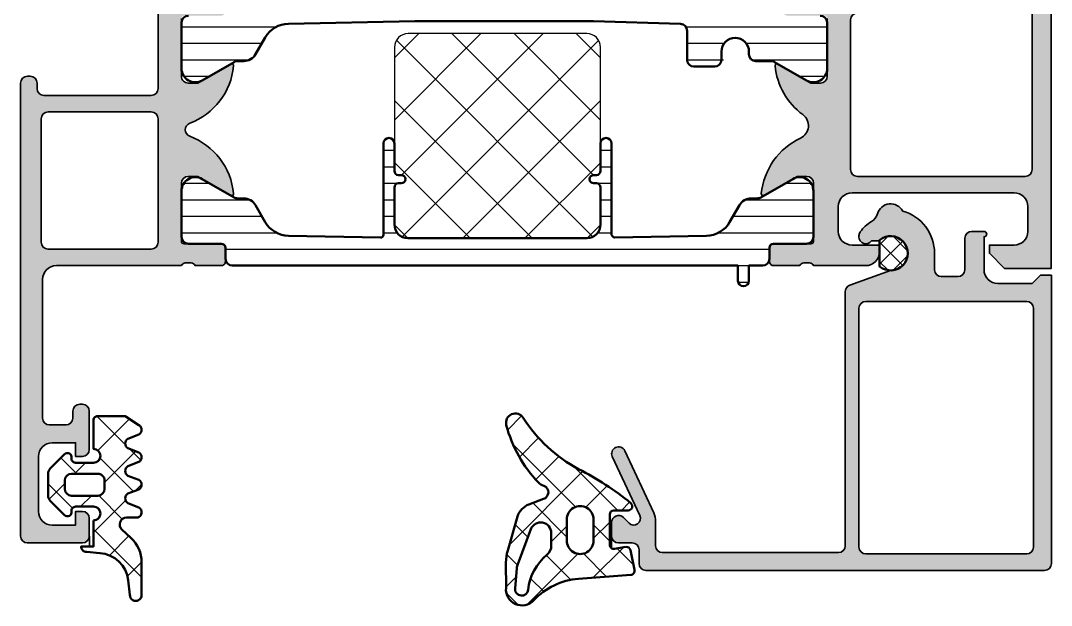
# Model space of a CAD drawing. Header units: millimetres. Extents: x 31 to 106, y 145 to 245.
# Drawn here: x 31.3 to 106.3, y 144.8 to 187.4 of the extents above; entities that cross this region are included whole.
import ezdxf

# ---------------------------------------------------------------- set-up
doc = ezdxf.new("R2010")
doc.units = ezdxf.units.MM
for name, color, linetype, lineweight in [('S03_AL_Kontur', 255, 'Continuous', 35), ('S04_AL_Schraffur', 253, 'Continuous', 25), ('S05_EPDM_Kontur', 31, 'Continuous', 50), ('S06_EPDM_Schraffur', 43, 'Continuous', 25), ('S07_Isolation_Kontur', 91, 'Continuous', 50), ('S08_Isolation_Schraffur', 103, 'Continuous', 25), ('S35_Dämmung_Kontur', 3, 'Continuous', 25), ('S36_Dämmung_Schraffur', 120, 'Continuous', 25)]:
    doc.layers.add(name, color=color, linetype=linetype, lineweight=lineweight)

msp = doc.modelspace()

# ---------------------------------------------------------------- hatches: boundary and pattern name
at = {"layer": 'S04_AL_Schraffur'}
h = msp.add_hatch(color=256, dxfattribs=at)
h.dxf.hatch_style = 1
edge = h.paths.add_edge_path()
edge.add_line((102.9101012291487, 169.3286561877107), (101.8101012291487, 170.4286561877107))
edge.add_line((101.8101012291487, 170.4286561877107), (101.8101012291487, 171.0286561877107))
edge.add_line((101.8101012291487, 171.0286561877107), (103.6101012291487, 171.0286561877107))
edge.add_arc((103.6101012291487, 172.0286561877107), 1, -90.00000000000001, -1.272221872585407e-14)
edge.add_line((104.6101012291487, 172.0286561877107), (104.6101012291487, 173.8286561877107))
edge.add_arc((103.6101012291487, 173.8286561877107), 0.9999999999999991, 5.088887490341627e-14, 90.00000000000001)
edge.add_line((103.6101012291487, 174.8286561877107), (91.8101012291487, 174.8286561877107))
edge.add_arc((91.8101012291487, 173.8286561877107), 1.000000000000001, 89.9999999999999, 179.9999999999999)
edge.add_line((90.8101012291487, 173.8286561877107), (90.8101012291487, 172.0286561877107))
edge.add_arc((91.8101012291487, 172.0286561877107), 1, 180, 270.0000000000001)
edge.add_line((91.8101012291487, 171.0286561877107), (93.8101012291487, 171.0286561877107))
edge.add_line((93.8101012291487, 171.0286561877107), (93.8101012291487, 170.5286561877107))
edge.add_arc((92.8101012291487, 170.5286561877107), 1, -90, 0, ccw=False)
edge.add_line((92.8101012291487, 169.5286561877107), (89.0101012291487, 169.5286561877107))
edge.add_arc((88.72725851667408, 169.4286561877107), 0.3000000000000038, 19.47122063449103, 89.99999999999999)
edge.add_line((88.72725851667408, 169.7286561877107), (88.29294394162332, 169.7286561877107))
edge.add_arc((88.29294394162332, 169.4286561877107), 0.2999999999999996, 89.99999999999999, 160.5287793655094)
edge.add_line((88.01010122914869, 169.5286561877107), (86.11010122914873, 169.5286561877107))
edge.add_arc((86.11010122914874, 169.8286561877107), 0.3000000000000397, -180, -90, ccw=False)
edge.add_line((85.8101012291487, 169.8286561877107), (85.8101012291487, 170.8186561877106))
edge.add_arc((86.11010122914874, 170.8186561877106), 0.3000000000000398, 90, 180.0000000000001, ccw=False)
edge.add_line((86.11010122914874, 171.1186561877107), (88.8101012291487, 171.1186561877107))
edge.add_arc((88.8101012291487, 171.3186561877107), 0.2, -89.99999999999899, 1.90833280887811e-13)
edge.add_line((89.01010122914869, 171.3186561877107), (89.01010122914869, 175.5286561877107))
edge.add_arc((88.51010122914869, 175.5286561877107), 0.5000000000000036, 1.90833280887811e-13, 89.99999999999999)
edge.add_line((88.51010122914869, 176.0286561877107), (87.8101012291487, 176.0286561877107))
edge.add_line((87.8101012291487, 176.0286561877107), (85.41728090612115, 174.6471607300883))
edge.add_arc((85.348221013797, 174.766775972359), 0.1381197846482999, -185.62257755079315, -59.99999999999909, ccw=False)
edge.add_arc((90.18671009099651, 174.2904329465369), 5.000000000000004, 115.07877766414319, 174.3774224492065, ccw=False)
edge.add_arc((87.64352626319273, 179.724788107731), 1.000000000000001, -64.92122233585671, 53.80532707261618)
edge.add_arc((91.18671009099651, 184.5668794288845), 5.000000000000002, 185.6225775507934, 233.8053270726163, ccw=False)
edge.add_arc((86.348221013797, 184.0905364030624), 0.1381197846482951, 60.000000000000284, 185.6225775507939, ccw=False)
edge.add_line((86.41728090612115, 184.2101516453331), (88.8101012291487, 182.8286561877107))
edge.add_line((88.8101012291487, 182.8286561877107), (89.5101012291487, 182.8286561877107))
edge.add_arc((89.5101012291487, 183.3286561877107), 0.5000000000000018, -89.9999999999996, -1.272221872585407e-14)
edge.add_line((90.0101012291487, 183.3286561877107), (90.0101012291487, 187.5386561877107))
edge.add_arc((89.8101012291487, 187.5386561877107), 0.1999999999999957, -1.272221872585407e-14, 90.000000000001)
edge.add_line((89.8101012291487, 187.7386561877107), (87.11010122914874, 187.7386561877107))
edge.add_arc((87.11010122914874, 188.0386561877107), 0.3000000000000398, -180, -90, ccw=False)
edge.add_line((86.8101012291487, 188.0386561877107), (86.8101012291487, 189.0286561877107))
edge.add_arc((87.11010122914874, 189.0286561877107), 0.3000000000000398, 90, 180, ccw=False)
edge.add_line((87.11010122914874, 189.3286561877107), (89.0101012291487, 189.3286561877107))
edge.add_arc((89.29294394162332, 189.4286561877107), 0.3000000000000021, 199.4712206344901, 270)
edge.add_line((89.29294394162332, 189.1286561877107), (89.72725851667408, 189.1286561877107))
edge.add_arc((89.72725851667408, 189.4286561877107), 0.2999999999999972, -90.00000000000001, -19.47122063449035)
edge.add_line((90.0101012291487, 189.3286561877107), (93.0101012291487, 189.3286561877107))
edge.add_arc((93.0101012291487, 189.6286561877107), 0.2999999999999972, -90.00000000000001, -1.272221872585407e-14)
edge.add_line((93.3101012291487, 189.6286561877107), (93.3101012291487, 197.1963471477214))
edge.add_arc((93.1101012291487, 197.1963471477214), 0.1999999999999993, -1.272221872585407e-14, 99.0000000000005)
edge.add_line((93.07881433614065, 197.3938848158405), (90.08831846166882, 196.9202368004694))
edge.add_arc((90.01010122914872, 197.414080970767), 0.5000000000000018, -180, -81.00000000000023, ccw=False)
edge.add_line((89.5101012291487, 197.414080970767), (89.5101012291487, 198.9286561877107))
edge.add_arc((89.7101012291487, 198.9286561877107), 0.1999999999999993, 90, 180, ccw=False)
edge.add_line((89.7101012291487, 199.1286561877107), (92.2601012291487, 199.1286561877107))
edge.add_arc((92.2601012291487, 199.3286561877107), 0.1999999999999993, -90.00000000000001, -1.272221872585407e-14)
edge.add_line((92.4601012291487, 199.3286561877107), (92.4601012291487, 201.1286561877107))
edge.add_arc((92.6601012291487, 201.1286561877107), 0.1999999999999957, 89.99999999999898, 180, ccw=False)
edge.add_line((92.66010122914871, 201.3286561877107), (97.61010122914871, 201.3286561877107))
edge.add_arc((98.11010122914871, 201.8536561877107), 0.724999999999999, 226.3971810272963, 313.6028189727036)
edge.add_line((98.6101012291487, 201.3286561877107), (104.4101012291487, 201.3286561877107))
edge.add_arc((104.4101012291487, 201.8286561877107), 0.5, -89.99999999999991, -1.272221872585407e-14)
edge.add_line((104.9101012291487, 201.8286561877107), (104.9101012291487, 208.8286561877107))
edge.add_arc((104.4101012291487, 208.8286561877107), 0.5, -1.272221872585407e-14, 89.99999999999999)
edge.add_line((104.4101012291487, 209.3286561877107), (102.3101012291487, 209.3286561877107))
edge.add_arc((102.3101012291487, 209.8286561877107), 0.5, -180, -90, ccw=False)
edge.add_line((101.8101012291487, 209.8286561877107), (101.8101012291487, 211.3286561877107))
edge.add_arc((102.3101012291487, 211.3286561877107), 0.5000000000000036, 90.0000000000004, 180.0000000000008, ccw=False)
edge.add_line((102.3101012291487, 211.8286561877107), (102.8101012291487, 211.8286561877107))
edge.add_line((102.8101012291487, 211.8286561877107), (102.8101012291487, 210.5286561877107))
edge.add_line((102.8101012291487, 210.5286561877107), (105.0101012291487, 210.5286561877107))
edge.add_line((105.0101012291487, 210.5286561877107), (105.0101012291487, 217.1286561877107))
edge.add_line((105.0101012291487, 217.1286561877107), (102.8101012291487, 217.1286561877107))
edge.add_line((102.8101012291487, 217.1286561877107), (102.8101012291487, 215.8286561877107))
edge.add_line((102.8101012291487, 215.8286561877107), (102.3101012291487, 215.8286561877107))
edge.add_arc((102.3101012291487, 216.3286561877107), 0.5, -180, -90, ccw=False)
edge.add_line((101.8101012291487, 216.3286561877107), (101.8101012291487, 217.8286561877107))
edge.add_arc((102.3101012291487, 217.8286561877107), 0.5, 90, 180, ccw=False)
edge.add_line((102.3101012291487, 218.3286561877107), (105.8101012291487, 218.3286561877107))
edge.add_arc((105.8101012291487, 217.8286561877107), 0.5, 7.958078640513122e-13, 90.0000000000004, ccw=False)
edge.add_line((106.3101012291487, 217.8286561877107), (106.3101012291487, 169.3286561877107))
edge.add_line((106.3101012291487, 169.3286561877107), (102.9101012291487, 169.3286561877107))
edge = h.paths.add_edge_path(flags=16)
edge.add_arc((104.4101012291487, 199.0286561877107), 0.4999999999999982, -1.272221872585407e-14, 90.00000000000018)
edge.add_line((104.4101012291487, 199.5286561877107), (94.4601012291487, 199.5286561877107))
edge.add_arc((94.4601012291487, 199.2286561877107), 0.2999999999999972, 89.99999999999999, 180)
edge.add_line((94.16010122914871, 199.2286561877107), (94.16010122914871, 199.0378472579906))
edge.add_arc((94.46010122914869, 199.0378472579906), 0.2999999999999883, 180.0000000000007, 220.0000000000018)
edge.add_line((94.23028789621301, 198.8450109750846), (94.54219011538666, 198.4733003848463))
edge.add_arc((93.0101012291487, 197.1877251654732), 1.999999999999998, 1.1368683772161603e-13, 39.999999999999886, ccw=False)
edge.add_line((95.0101012291487, 197.1877251654732), (95.0101012291487, 188.9286561877107))
edge.add_arc((94.0101012291487, 188.9286561877107), 1, -90, 0, ccw=False)
edge.add_line((94.0101012291487, 187.9286561877107), (92.2101012291487, 187.9286561877107))
edge.add_arc((92.2101012291487, 187.4286561877107), 0.5, 89.99999999999999, 180)
edge.add_line((91.7101012291487, 187.4286561877107), (91.7101012291487, 176.5286561877107))
edge.add_arc((92.2101012291487, 176.5286561877107), 0.5, 179.9999999999999, 270)
edge.add_line((92.2101012291487, 176.0286561877107), (104.4101012291487, 176.0286561877107))
edge.add_arc((104.4101012291487, 176.5286561877107), 0.5, -90.00000000000001, -1.272221872585407e-14)
edge.add_line((104.9101012291487, 176.5286561877107), (104.9101012291487, 199.0286561877107))
h = msp.add_hatch(color=256, dxfattribs=at)
h.dxf.hatch_style = 1
h.paths.add_polyline_path([(43.0101012291484, 169.5286561877109, -0.3178372451957793), (43.29294394162302, 169.7286561877109), (43.72725851667378, 169.7286561877109, -0.3178372451957834), (44.0101012291484, 169.5286561877109), (45.91010122914836, 169.5286561877109, 0.4142135623730959), (46.2101012291484, 169.828656187711), (46.21010122914838, 170.8186561877109, 0.414213562373095), (45.91010122914833, 171.1186561877109), (43.21010122914838, 171.1186561877109, -0.4142135623730957), (43.01010122914837, 171.3186561877109), (43.0101012291483, 175.5286561877109, -0.4142135623730955), (43.5101012291483, 176.0286561877109), (44.2101012291483, 176.0286561877109), (46.60292155217587, 174.6471607300886, 0.6105378334010382), (46.80943671689768, 174.7803082671158, 0.2842929205727157), (43.61694753460064, 178.9615449839678, -0.6886036573143335), (43.61694753460063, 179.895767391454, 0.2842929205727156), (46.80943671689754, 184.0770041083061, 0.6105378334010355), (46.60292155217574, 184.2101516453333), (44.2101012291482, 182.8286561877109), (43.51010122914819, 182.8286561877109, -0.4142135623730935), (43.01010122914819, 183.3286561877109), (43.01010122914813, 187.5386561877109, -0.4142135623730958), (43.21010122914812, 187.7386561877109), (45.91010122914808, 187.7386561877109, 0.4142135623730934), (46.21010122914812, 188.038656187711), (46.2101012291481, 189.0286561877109, 0.4142135623730972), (45.91010122914806, 189.3286561877109), (44.0101012291481, 189.3286561877109, -0.3178372451957927), (43.72725851667348, 189.1286561877109), (43.29294394162272, 189.1286561877109, -0.3178372451957778), (43.01010122914811, 189.3286561877109), (42.71010122914809, 189.3286561877109, -0.4142135623730898), (42.5101012291481, 189.5286561877109), (42.5101012291481, 191.3286561877109, 0.4142135623730855), (42.01010122914811, 191.8286561877109), (41.81010122914873, 191.8286561877109, 0.4142135623731049), (41.31010122914871, 191.3286561877109), (41.3101012291487, 182.4286561877109, -0.4142135623730954), (40.81010122914871, 181.9286561877109), (33.0101012291487, 181.9286561877109, -0.4142135623730945), (32.5101012291487, 182.4286561877109), (32.5101012291487, 182.8286561877107, 0.4142135623730948), (32.0101012291487, 183.3286561877107), (31.81010122914869, 183.3286561877107, 0.414213562373095), (31.3101012291487, 182.8286561877107), (31.3101012291487, 149.8286561877107, 0.414213562373094), (31.8101012291487, 149.3286561877107), (35.81010122914869, 149.3286561877107, 0.4142135623730941), (36.31010122914869, 149.8286561877107), (36.31010122914869, 151.1286561877107, 0.4142135623730951), (35.81010122914869, 151.6286561877107), (35.31010122914869, 151.6286561877107), (35.31010122914869, 150.6286561877107), (33.61010122914869, 150.6286561877107, -0.4142135623730952), (32.61010122914869, 151.6286561877107), (32.61010122914869, 155.6286561877107, -0.4142135623730953), (33.6101012291487, 156.6286561877107), (35.3101012291487, 156.6286561877107), (35.3101012291487, 155.6286561877107), (35.81010122914869, 155.6286561877107, 0.4142135623730951), (36.31010122914869, 156.1286561877107), (36.31010122914869, 158.9286561877107, 0.4142135623730961), (35.81010122914869, 159.4286561877107), (35.6101012291487, 159.4286561877107, 0.4142135623730943), (35.1101012291487, 158.9286561877107), (35.1101012291487, 158.4286561877107, -0.4142135623730946), (34.6101012291487, 157.9286561877107), (33.41010122914869, 157.9286561877107, -0.4142135623730951), (32.91010122914869, 158.4286561877107), (32.91010122914869, 168.5286561877108, -0.4142135623730905), (33.91010122914868, 169.5286561877108)])
h.paths.add_polyline_path([(40.81010122914871, 170.7286561877112), (33.31010122914871, 170.7286561877109, -0.4142135623731053), (32.8101012291487, 171.2286561877109), (32.8101012291487, 180.2286561877109, -0.4142135623730952), (33.3101012291487, 180.7286561877109), (40.8101012291487, 180.7286561877109, -0.4142135623730939), (41.3101012291487, 180.2286561877109), (41.3101012291487, 171.2286561877112, -0.4142135623730847)], flags=16)
h = msp.add_hatch(color=256, dxfattribs=at)
h.dxf.hatch_style = 1
h.paths.add_polyline_path([(105.8176111903395, 147.3286561877107, 0.4142135623730951), (106.3176111903395, 147.8286561877107), (106.3176111903396, 168.8286561877107), (105.5176111903396, 168.8286561877107), (104.9176111903396, 168.2286561877107), (102.4176111903396, 168.2286561877107, -0.4142135623730951), (101.4176111903396, 169.2286561877107), (101.4176111903396, 171.6286561877107, 1), (101.4176111903396, 172.0286561877107), (100.5176111903396, 172.0286561877107, 0.4142135623730951), (100.0176111903396, 171.5286561877107), (100.0176111903396, 169.2286561877107, -0.4142135623730951), (99.51761119033955, 168.7286561877107), (98.31761119033956, 168.7286561877107, -0.4142135623730951), (97.81761119033956, 169.2286561877107), (97.81761119033956, 170.4286561877107, 0.3348749598846482), (95.49655622769868, 173.5055792646338, 0.6691373513853219), (93.65811769183702, 173.3103869569415, -0.1871225890724398), (93.21726932766018, 172.7371281211826, 0.1036124226643165), (92.40852028124864, 171.981047039066, 0.154347130187007), (92.31761119033956, 171.693567251778, 0.7842017809769407), (93.21761119033957, 171.3286561877107), (93.7501436116947, 171.3286561877107, -1.481801024427353), (94.61761119033956, 169.1786561877107), (91.64660111867673, 168.0972969559204, 0.3152987888789837), (91.31761119033956, 167.6274506455274), (91.31761119033955, 149.1286561877107, -0.4142135623730951), (90.81761119033955, 148.6286561877107), (78.01761119033955, 148.6286561877107, -0.4142135623730951), (77.51761119033955, 149.1286561877107), (77.51761119033955, 150.8890462999467, 0.109517811683241), (77.37707287089454, 151.5229736925578), (75.27076508608438, 156.0399653138063, 1), (74.36445729793448, 155.617347054453), (76.36770883137383, 151.3213602774709, -0.839099631177284), (75.58210182776392, 150.7712723314729), (75.17116458093282, 151.182209578304, 0.668178637919302), (74.31761119033955, 150.8286561877107), (74.31761119033955, 149.8286561877107, 0.414213562373093), (74.81761119033955, 149.3286561877107), (75.81761119033955, 149.3286561877107, -0.4142135623730951), (76.31761119033955, 148.8286561877107), (76.31761119033955, 147.8286561877107, 0.4142135623730951), (76.81761119033955, 147.3286561877107)])
h.paths.add_polyline_path([(92.31761119033955, 149.0286561877107), (92.31761119033956, 166.4286561877107, -0.4142135623730945), (92.81761119033956, 166.9286561877107), (104.5176111903396, 166.9286561877107, -0.4142135623730951), (105.0176111903396, 166.4286561877107), (105.0176111903395, 149.0286561877107, -0.414213562373095), (104.5176111903396, 148.5286561877107), (92.81761119033955, 148.5286561877107, -0.4142135623730947)], flags=16)
at = {"layer": 'S06_EPDM_Schraffur'}
h = msp.add_hatch(dxfattribs=at)
h.set_pattern_fill('NETZ', color=256, angle=45)
h.set_pattern_definition([(45, (94.61761119033956, 170.4286561877107), (-0.7071067811865475, 0.7071067811865476), []), (135, (94.61761119033956, 170.4286561877107), (-0.7071067811865476, -0.7071067811865475), [])])
h.paths.add_polyline_path([(93.81761119033956, 171.3891248233256), (93.81761119033956, 169.4681875520958, 2.134374745810951)])
h = msp.add_hatch(dxfattribs=at)
h.set_pattern_fill('NETZ', color=256, scale=2, angle=-45.00000000000001, style=0)
h.set_pattern_definition([(315, (35.3174645291507, 151.6276012051583), (1.414213562373095, 1.414213562373095), []), (44.99999999999999, (35.3174645291507, 151.6276012051583), (-1.414213562373095, 1.414213562373095), [])])
h.paths.add_polyline_path([(39.13580682337653, 146.6181164372131), (39.26259252915069, 145.5423652051583, 1.005856047842794), (40.1136055291507, 145.5343702051583), (40.1136055291507, 147.932415044956, 0.2094868366643106), (39.34037389600729, 149.6969616384453), (38.68217852915071, 150.3037642051582, -0.687408682091769), (39.0174776794624, 151.1750712051583), (39.8369785291507, 151.1750712051583, 0.6378757550458083), (39.9168735291507, 151.9215922051583), (39.1169625291507, 152.2280952051583, -0.5769147570739377), (39.1177255291507, 152.9215922051583), (39.9176365291507, 153.2280952051583, 0.5768767231348246), (39.9168735291507, 153.9215922051583), (39.1169625291507, 154.2280952051583, -0.5769147570739347), (39.1177255291507, 154.9215922051583), (39.9176365291507, 155.2280952051583, 0.5768767231348269), (39.9168735291507, 155.9215922051583), (39.1169625291507, 156.2280952051583, -0.576919959990181), (39.1177255291507, 156.9215772051583), (39.9176365291507, 157.2280802051583, 0.5768760885208635), (39.91687352915071, 157.9215772051583), (38.91730152915071, 158.5750502051583), (36.91491068191712, 158.5750502051583, 0.4118601971210658), (36.6173105291507, 158.2774500523917), (36.6173105291507, 156.1750712051583, -1), (36.61632277717317, 155.1750712051583), (35.30867742388531, 155.1750712051583, -0.4649164532783466), (35.0129999426483, 155.5258139592158, 0.7307284619687109), (34.50507352915082, 155.7893752051584), (33.4637794599664, 154.7480771387568, 0.1989118685576427), (33.3173335291507, 154.3945244267558), (33.3173335291507, 152.7556209854912, 0.1989118683239244), (33.46377945964845, 152.4020682738082), (34.50508852915073, 151.3607552051582, 0.7307511963891667), (35.01299863340439, 151.6243077816841, -0.4649253678481928), (35.30867462670676, 151.9750592051583), (36.61632215593414, 151.9750592051583, -1), (36.6173105291507, 150.9750592051583), (36.6173105291507, 149.0750802051583), (35.7173225291507, 149.0750802051583, 0.4151882102782498), (36.11731652915069, 148.6750862051583), (37.08167532033154, 148.59751518084, -0.3574582694605824)])
h.paths.add_polyline_path([(36.91702526189592, 152.7750622051583), (35.01768406829457, 152.7750622051583, -0.414422944589888), (34.5173265291507, 153.275419744302), (34.5173265291507, 153.8747403421328, -0.4144143522916151), (35.01766939217537, 154.3750832051583), (36.9173132547465, 154.3750832051583, -0.414213562368743), (37.4173105291507, 153.8750859307466), (37.4173105291507, 153.275347472413, -0.4143806302700866)], flags=16)
h = msp.add_hatch(dxfattribs=at)
h.set_pattern_fill('NETZ', color=256, scale=2, angle=-45.00000000000001, style=0)
h.set_pattern_definition([(315, (76.31761119034093, 147.3283108579112), (1.414213562373095, 1.414213562373095), []), (44.99999999999999, (76.31761119034093, 147.3283108579112), (-1.414213562373095, 1.414213562373095), [])])
edge = h.paths.add_edge_path(flags=16)
edge.add_line((67.41900112787246, 147.4928176146465), (67.28881613142855, 146.0162523296611))
edge.add_arc((67.76908651052408, 145.9739081148604), 0.482133456175413, 174.9614060860427, 354.1942468849379)
edge.add_arc((72.03496633846288, 145.540163079208), 3.805740779663171, 129.7107994912026, 174.1942468849381, ccw=False)
edge.add_arc((69.0284081903409, 149.1601913093944), 0.900000000000025, -50.28920050879863, -1.132277466601012e-12)
edge.add_line((69.92840819034093, 149.1601913093944), (69.92840819034093, 150.0529106067651))
edge.add_arc((69.15840819034094, 150.0529106067651), 0.7700000000000005, -7.63333123551244e-14, 159.447227364939)
edge.add_line((68.43741928224688, 150.3232344762353), (67.48476631471543, 147.782385145397))
edge.add_arc((68.51475046913549, 147.396208189011), 1.100000000000008, 159.4472273649386, 174.9614060860424)
edge = h.paths.add_edge_path()
edge.add_arc((69.71366010068452, 154.4345334459979), 0.9999999999999981, 223.9554304623681, 250.5908816210754)
edge.add_arc((69.2146730402082, 153.0183023202594), 0.501565412505601, -73.78050658577581, 70.5908816210756, ccw=False)
edge.add_line((69.35476919034093, 152.5366998579112), (68.29452619034093, 152.1374078579112))
edge.add_arc((68.78024495442475, 150.8583949639386), 1.368136214245953, 110.7948065589326, 163.1264479161749)
edge.add_line((67.47101019034093, 151.2555108579112), (66.75226019034093, 148.7785178579112))
edge.add_arc((70.10048197852592, 147.8640474575039), 3.470856559424161, 164.7238748318921, 179.1174250522471)
edge.add_line((66.63003719034093, 147.9175098579112), (66.63101319034092, 146.0444208579112))
edge.add_arc((67.7917893752298, 145.9471342531755), 1.164845927522681, 175.209141032843, 316.8529737836415)
edge.add_arc((72.28966851826345, 141.7311636028085), 5.000000000000002, 94.37398107417812, 136.8529737836415, ccw=False)
edge.add_line((71.90833730476069, 146.7166010465649), (75.71032647338251, 147.0074114638555))
edge.add_arc((75.68744660057234, 147.3065377104809), 0.2999999999999999, -85.6260189258219, 11.43941641376611)
edge.add_line((75.9814870900873, 147.3660372106956), (75.69091866944454, 148.8019968462397))
edge.add_arc((75.39687817992959, 148.742497346025), 0.3, 11.43941641376614, 98.93255145704441)
edge.add_line((75.3502966846175, 149.0388588892362), (74.53058219034092, 148.9100178579112))
edge.add_arc((74.47145664477343, 149.1970697121231), 0.2930778004986527, -181.16272792492464, -78.36126602517658, ccw=False)
edge.add_line((74.17843919034092, 149.2030168579112), (74.17843919034092, 151.4010188579112))
edge.add_arc((74.47454513862884, 151.4049337770471), 0.2961318274068569, 90.98485501834273, 180.7574831788943, ccw=False)
edge.add_line((74.46945519034092, 151.7010218579112), (75.51855808386314, 151.7010218579112))
edge.add_arc((75.51855808386314, 152.0010218579112), 0.2999999999999998, -90.00000000000001, 50.70326947118812)
edge.add_arc((62.27280608105539, 135.8159910485677), 21.21423363212921, 50.70326947118853, 62.98453199911417)
edge.add_arc((76.99865355567371, 164.2529447386186), 10.81061697889412, 212.451925043554, 241.9134855075023, ccw=False)
edge.add_arc((67.3064721997769, 158.0897711081865), 0.6751606889195143, 32.45192504355391, 194.5455045181278)
edge.add_arc((75.78672409530324, 160.2901003534901), 9.436217759805226, 194.545504518128, 223.9554304623682)
edge = h.paths.add_edge_path(flags=16)
edge.add_line((73.00043019034092, 149.5194538579112), (73.00043019034092, 151.0194538579112))
edge.add_arc((72.03042919034093, 151.0456183000834), 0.9703538107490393, -1.545100155110684, 181.5451001551107)
edge.add_line((71.06042819034093, 151.0194538579112), (71.06042819034093, 149.5194538579112))
edge.add_arc((72.03042919034093, 149.4932898207699), 0.9703537998279469, 178.4549237517581, 361.5450762482418)
at = {"layer": 'S08_Isolation_Schraffur'}
h = msp.add_hatch(dxfattribs=at)
h.set_pattern_fill('LINIE', color=256, scale=1.2, angle=-1.272221872585407e-14)
h.set_pattern_definition([(360, (66.5101012291481, 189.3286561877109), (3.399323338588787e-16, 1.2), [])])
h.paths.add_polyline_path([(73.8101012291481, 189.3286561877109, -0.4142135623730949), (73.3101012291481, 189.8286561877109), (73.3101012291481, 197.2286561877109, -0.4627606305581523), (73.54253004079543, 197.4260096071775), (76.52902920002981, 196.9352726390445, 0.4627606305581504), (77.1101012291481, 197.4286561877109), (77.1101012291481, 198.9286561877109, 0.414213562373095), (76.9101012291481, 199.1286561877109), (74.36010122914811, 199.1286561877109, -0.4142135623730952), (74.16010122914811, 199.3286561877109), (74.16010122914811, 201.1286561877109, 0.4142135623730899), (73.96010122914811, 201.3286561877109), (72.46010122914811, 201.3286561877109, 0.414213562373096), (71.96010122914811, 200.8286561877109), (71.96010122914811, 199.4286561877109, -0.4142135623730935), (71.66010122914811, 199.1286561877109), (70.2601012291481, 199.1286561877109, -0.4142135623730951), (69.96010122914811, 199.4286561877109), (69.96010122914811, 200.4286561877109, 0.4142135623731051), (69.4601012291481, 200.9286561877109), (68.43980266469983, 200.9286561877109, 0.01077801175281386), (52.32396227914062, 199.2003754868346, 0.3459938938897501), (51.5601012291481, 198.2286561877109), (51.5601012291481, 189.8286561877109, -0.4142135623730929), (51.0601012291481, 189.3286561877109), (46.72010122914811, 189.3286561877109, 0.4142135623730986), (46.22010122914811, 188.8286561877109), (46.22010122914811, 188.0286561877109, -0.4142135623730996), (45.92010122914811, 187.7286561877109), (43.52010122914811, 187.7286561877109, 0.414213562373097), (43.02010122914811, 187.2286561877109), (43.0201012291481, 183.8852071803279, 0.577350269189627), (44.5201012291481, 183.0191817765435), (46.96138252125833, 184.4286561877109), (47.54159668677038, 184.4286561877108, 0.267949192431155), (48.40762209055494, 184.9286561877108), (49.11327401670755, 186.150881176266, -0.2627698868176775), (50.80661855815617, 187.1505065974295), (60.01010122914808, 187.3286561877109), (73.01010122914809, 187.3286561877109), (79.32480075494905, 187.1429297310697, -0.4056275268475895), (79.8101012291481, 186.6431458538375), (79.8101012291481, 184.5286561877109, 0.4142135623730951), (80.3101012291481, 184.0286561877109), (81.8101012291481, 184.0286561877109, 0.6722565926172234), (82.38162453826284, 184.7572655113568, -1.210957571255338), (84.3101012291481, 185.1286561877109), (84.3101012291481, 184.9286561877108, 0.4142135623731172), (84.81010122914813, 184.4286561877108), (86.0588199370379, 184.4286561877109), (88.5001012291481, 183.0191817765435, 0.5773502691896271), (90.0001012291481, 183.8852071803279), (90.0001012291481, 187.2286561877109, 0.4142135623730944), (89.5001012291481, 187.7286561877109), (87.1001012291481, 187.7286561877109, -0.4142135623730904), (86.80010122914811, 188.0286561877109), (86.8001012291481, 188.8286561877109, 0.4142135623730931), (86.3001012291481, 189.3286561877109), (83.79999917770473, 189.3286561877109, -0.4082482904638645), (82.82020328059147, 189.3286561877109)])
h.paths.add_polyline_path([(71.5101012291481, 189.8286561877109, -0.4142135623730951), (71.0101012291481, 189.3286561877109), (55.65928568332578, 189.3286561877109, -0.7805831932101502), (55.56508330708189, 189.7050815609144), (69.46820312484668, 197.1286561877109), (71.0101012291481, 197.1286561877109, -0.4142135623730951), (71.5101012291481, 196.6286561877109)], flags=16)
h.paths.add_polyline_path([(67.99560716975782, 198.1561612369669), (53.85430360539198, 190.6054083335707, -0.566348922232837), (53.5601012291481, 190.7818337067742), (53.56010122914816, 197.5056882635093, -0.3782394917421361), (53.99807872254424, 198.0018265594256, -0.008221414753644544), (66.24454676483998, 199.3286561877109), (67.7601012291481, 199.3286561877109, -0.4142135623730952), (68.2601012291481, 198.8286561877109), (68.2601012291481, 198.5972246699757, -0.2768547107300964)], flags=16)
h = msp.add_hatch(dxfattribs=at)
h.set_pattern_fill('LINIE', color=256, scale=1.2, angle=-1.272221872585407e-14)
h.set_pattern_definition([(360, (66.01010122914839, 169.5286561877109), (3.399323338588787e-16, 1.2), [])])
h.paths.add_polyline_path([(83.51010122914839, 169.5286561877109), (83.51010122914839, 168.4286561877109, 1), (84.31010122914839, 168.4286561877109), (84.31010122914839, 169.5286561877109), (85.30010122914838, 169.5286561877109, 0.4142135623730934), (85.80010122914838, 170.0286561877109), (85.80010122914838, 170.8286561877109, -0.414213562373094), (86.10010122914838, 171.1286561877109), (88.50010122914838, 171.1286561877109, 0.4142135623730919), (89.00010122914837, 171.6286561877109), (89.00010122914838, 174.9721051950939, 0.5773502691896267), (87.50010122914838, 175.8381305988783), (85.17484534082263, 174.4956434858186, -0.1316524975873965), (84.92484534082263, 174.4286561877109), (84.47860577152602, 174.4286561877109, 0.2679491924311223), (83.61258036774159, 173.9286561877109), (82.90627985894226, 172.7053078210587, -0.2625069295448377), (81.21490284346311, 171.7057214531723), (74.51416860835737, 171.569421128513, -0.1458927171538013), (74.31010122914839, 171.7693797653017), (74.31010122914839, 178.4286561877109, 1), (73.51010122914839, 178.4286561877109), (73.51010122914839, 176.4286561877109, -0.4142135623730903), (73.21010122914839, 176.1286561877109), (73.01010122914839, 176.1286561877109, 1), (73.01010122914839, 175.5286561877109), (73.21010122914838, 175.5286561877109, -0.4142135623730939), (73.51010122914838, 175.2286561877109), (73.51010122914839, 172.5288630465492, -0.4082690812026684), (72.53043812519341, 171.5290698626062), (72.51010122915054, 171.5286561877109), (59.51010122914806, 171.5288630465497, -0.4142135623730963), (58.51010122914839, 172.5288630465494), (58.5101012291484, 175.2286561877109, -0.4142135623730939), (58.8101012291484, 175.5286561877109), (59.01010122914839, 175.5286561877109, 1), (59.01010122914839, 176.1286561877109), (58.81010122914839, 176.1286561877109, -0.4142135623730951), (58.5101012291484, 176.4286561877109), (58.51010122914839, 178.4286561877109, 1), (57.71010122914839, 178.4286561877109), (57.71010122914839, 171.7693797653017, -0.4201831359472838), (57.50603384993941, 171.569421128513), (50.80529961483367, 171.7057214531723, -0.2625069295448385), (49.11392259935452, 172.7053078210587), (48.40762209055519, 173.9286561877109, 0.2679491924311239), (47.54159668677075, 174.4286561877109), (47.09535711747415, 174.4286561877109, -0.1316524975873961), (46.84535711747415, 174.4956434858187), (44.52010122914839, 175.8381305988783, 0.5773502691896256), (43.02010122914839, 174.9721051950939), (43.0201012291484, 171.6286561877109, 0.4142135623730943), (43.52010122914839, 171.1286561877109), (45.9201012291484, 171.1286561877109, -0.4142135623730986), (46.2201012291484, 170.8286561877109), (46.2201012291484, 170.0286561877109, 0.4142135623730957), (46.7201012291484, 169.5286561877109)])
at = {"layer": 'S36_Dämmung_Schraffur'}
h = msp.add_hatch(dxfattribs=at)
h.set_pattern_fill('NETZ', color=256, scale=3.2, angle=-45.00000000000001)
h.set_pattern_definition([(315, (66.01010122914839, 169.5286561877109), (2.262741699796953, 2.262741699796952), []), (44.99999999999999, (66.01010122914839, 169.5286561877109), (-2.262741699796952, 2.262741699796953), [])])
h.paths.add_polyline_path([(73.51010122914839, 172.5288630465494), (73.51010122914839, 175.2286561877109, 0.4142135623730945), (73.21010122914839, 175.5286561877109), (73.01010122914839, 175.5286561877109, -1), (73.01010122914839, 176.1286561877109), (73.21010122914839, 176.1286561877109, 0.4142135623730959), (73.51010122914839, 176.4286561877109), (73.51010122914839, 185.4286561877109, 0.4142135623730948), (72.5101012291484, 186.4286561877109), (59.51010122914839, 186.4286561877109, 0.4142135623730949), (58.51010122914839, 185.4286561877109), (58.51010122914839, 176.4286561877109, 0.4142135623730952), (58.81010122914839, 176.1286561877109), (59.01010122914839, 176.1286561877109, -1), (59.01010122914839, 175.5286561877109), (58.81010122914839, 175.5286561877109, 0.4142135623730958), (58.51010122914839, 175.2286561877109), (58.51010122914839, 172.5288630465494, 0.4142135623730955), (59.51010122914839, 171.5288630465494), (72.51008531693004, 171.528863046676, 0.4142182229616243)])

# ---------------------------------------------------------------- linework, layer by layer
at = {"layer": 'S03_AL_Kontur'}
for p, q in [((74.31761119034002, 150.0285804209966), (74.31761119034002, 148.9476179666986)), ((36.31746452914888, 149.8275646739298), (36.31746242482868, 149.0750802051582))]:
    msp.add_line(p, q, dxfattribs=at)
for points in [[(106.3101012291487, 217.8286561877107), (106.3101012291487, 169.3286561877107), (102.9101012291487, 169.3286561877107), (101.8101012291487, 170.4286561877107), (101.8101012291487, 171.0286561877107), (103.6101012291487, 171.0286561877107, 0.414213562373095), (104.6101012291487, 172.0286561877107), (104.6101012291487, 173.8286561877107, 0.414213562373095), (103.6101012291487, 174.8286561877107), (91.8101012291487, 174.8286561877107, 0.414213562373095), (90.8101012291487, 173.8286561877107), (90.8101012291487, 172.0286561877107, 0.414213562373095), (91.8101012291487, 171.0286561877107), (93.8101012291487, 171.0286561877107), (93.8101012291487, 170.5286561877107, -0.414213562373095), (92.8101012291487, 169.5286561877107), (89.0101012291487, 169.5286561877107, 0.3178372451957812), (88.72725851667408, 169.7286561877107), (88.29294394162332, 169.7286561877107, 0.3178372451957824), (88.01010122914869, 169.5286561877107), (86.11010122914874, 169.5286561877107, -0.4142135623730951), (85.8101012291487, 169.8286561877107), (85.8101012291487, 170.8186561877106, -0.414213562373095), (86.11010122914874, 171.1186561877107), (88.8101012291487, 171.1186561877107, 0.414213562373095), (89.01010122914869, 171.3186561877107), (89.0101012291487, 175.5286561877107, 0.414213562373095), (88.51010122914869, 176.0286561877107), (87.8101012291487, 176.0286561877107), (85.41728090612115, 174.6471607300883, -0.6105378334010336), (85.21076574139934, 174.7803082671155, -0.2646719147936072), (88.06739023449336, 178.819062247532, 0.5699652493473596), (88.23405690116003, 180.5318033279233, -0.2133901248928144), (86.21076574139934, 184.0770041083058, -0.6105378334010351), (86.41728090612115, 184.2101516453331), (88.8101012291487, 182.8286561877107), (89.5101012291487, 182.8286561877107, 0.4142135623730937), (90.0101012291487, 183.3286561877107), (90.0101012291487, 187.5386561877107, 0.414213562373095)], [(43.01010122914813, 187.5386561877109), (43.01010122914819, 183.3286561877109, 0.4142135623730989), (43.5101012291482, 182.8286561877109), (44.21010122914819, 182.8286561877109), (46.60292155217573, 184.2101516453333, -0.6105378334010535), (46.80943671689754, 184.0770041083061, -0.2842929205727155), (43.61694753460062, 179.895767391454, 0.6886036573143335), (43.61694753460064, 178.9615449839678, -0.2842929205727157), (46.80943671689768, 174.7803082671158, -0.6105378334010396), (46.60292155217587, 174.6471607300886), (44.2101012291483, 176.0286561877109), (43.5101012291483, 176.0286561877109, 0.4142135623730911), (43.0101012291483, 175.5286561877109), (43.01010122914837, 171.3186561877109, 0.4142135623731015), (43.21010122914838, 171.1186561877109), (45.91010122914834, 171.1186561877109, -0.4142135623730994), (46.21010122914838, 170.8186561877109), (46.2101012291484, 169.828656187711, -0.4142135623730908), (45.91010122914836, 169.5286561877109), (44.0101012291484, 169.5286561877109, 0.317837245195784), (43.72725851667378, 169.7286561877109), (43.29294394162302, 169.7286561877109, 0.317837245195781), (43.0101012291484, 169.5286561877109), (33.91010122914869, 169.5286561877108, 0.4142135623730906), (32.91010122914869, 168.5286561877108), (32.91010122914869, 158.4286561877107, 0.414213562373095), (33.41010122914869, 157.9286561877107), (34.6101012291487, 157.9286561877107, 0.414213562373095), (35.1101012291487, 158.4286561877107), (35.1101012291487, 158.9286561877107, -0.4142135623730947), (35.6101012291487, 159.4286561877107), (35.81010122914869, 159.4286561877107, -0.414213562373095), (36.31010122914869, 158.9286561877107), (36.31010122914869, 156.1286561877107, -0.414213562373095), (35.81010122914869, 155.6286561877107), (35.3101012291487, 155.6286561877107), (35.31010122914869, 156.6286561877107), (33.6101012291487, 156.6286561877107, 0.4142135623730954), (32.61010122914869, 155.6286561877107), (32.61010122914869, 151.6286561877107, 0.4142135623730956), (33.6101012291487, 150.6286561877107), (35.31010122914869, 150.6286561877107), (35.31010122914869, 151.6286561877107), (35.81010122914869, 151.6286561877107, -0.414213562373095), (36.31010122914869, 151.1286561877107), (36.31010122914869, 149.8286561877107, -0.414213562373095), (35.81010122914869, 149.3286561877107), (31.8101012291487, 149.3286561877107, -0.4142135623730951), (31.3101012291487, 149.8286561877107), (31.3101012291487, 182.8286561877107, -0.4142135623730951), (31.8101012291487, 183.3286561877107), (32.0101012291487, 183.3286561877107, -0.4142135623730949), (32.5101012291487, 182.8286561877107), (32.5101012291487, 182.4286561877109, 0.4142135623730955), (33.0101012291487, 181.9286561877109), (40.8101012291487, 181.9286561877109, 0.414213562373095), (41.3101012291487, 182.4286561877109), (41.31010122914871, 191.3286561877109, -0.4142135623730963)]]:
    msp.add_lwpolyline(points, format="xyb", dxfattribs=at)
for points in [[(104.9101012291487, 199.0286561877107, 0.414213562373095), (104.4101012291487, 199.5286561877107), (94.4601012291487, 199.5286561877107, 0.414213562373095), (94.16010122914871, 199.2286561877107), (94.1601012291487, 199.0378472579906, 0.1763269807084703), (94.23028789621301, 198.8450109750846), (94.54219011538666, 198.4733003848463, -0.1763269807084643), (95.0101012291487, 197.1877251654732), (95.0101012291487, 188.9286561877107, -0.414213562373095), (94.0101012291487, 187.9286561877107), (92.2101012291487, 187.9286561877107, 0.414213562373095), (91.7101012291487, 187.4286561877107), (91.7101012291487, 176.5286561877107, 0.414213562373095), (92.2101012291487, 176.0286561877107), (104.4101012291487, 176.0286561877107, 0.414213562373095), (104.9101012291487, 176.5286561877107)], [(32.8101012291487, 171.2286561877109, 0.414213562373095), (33.3101012291487, 170.7286561877109), (40.8101012291487, 170.7286561877112, 0.414213562373095), (41.3101012291487, 171.2286561877112), (41.3101012291487, 180.2286561877109, 0.414213562373095), (40.8101012291487, 180.7286561877109), (33.3101012291487, 180.7286561877109, 0.4142135623730963), (32.8101012291487, 180.2286561877109)], [(93.21726932766018, 172.7371281211826, 0.1871225890724411), (93.65811769183702, 173.3103869569415, -0.6691373513853248), (95.49655622769868, 173.5055792646338, -0.3348749598846475), (97.81761119033956, 170.4286561877107), (97.81761119033956, 169.2286561877107, 0.4142135623730951), (98.31761119033956, 168.7286561877107), (99.51761119033957, 168.7286561877107, 0.414213562373095), (100.0176111903396, 169.2286561877107), (100.0176111903396, 171.5286561877107, -0.414213562373095), (100.5176111903396, 172.0286561877107), (101.4176111903396, 172.0286561877107, -0.9999999999999999), (101.4176111903396, 171.6286561877107), (101.4176111903396, 169.2286561877107, 0.4142135623730951), (102.4176111903396, 168.2286561877107), (104.9176111903396, 168.2286561877107), (105.5176111903396, 168.8286561877107), (106.3176111903396, 168.8286561877107), (106.3176111903395, 147.8286561877107, -0.414213562373095), (105.8176111903395, 147.3286561877107), (76.81761119033955, 147.3286561877107, -0.414213562373095), (76.31761119033955, 147.8286561877107), (76.31761119033955, 148.8286561877107, 0.414213562373095), (75.81761119033955, 149.3286561877107), (74.81761119033955, 149.3286561877107, -0.414213562373095), (74.31761119033955, 149.8286561877107), (74.31761119033955, 150.8286561877107, -0.668178637919298), (75.17116458093282, 151.182209578304), (75.58210182776392, 150.7712723314729, 0.8390996311772799), (76.36770883137383, 151.3213602774709), (74.36445729682123, 155.6173470568404, -0.9999999894632878), (75.27076508385788, 156.0399653185811), (77.37707287089452, 151.5229736925578, -0.1095178116832409), (77.51761119033955, 150.8890462999467), (77.51761119033955, 149.1286561877107, 0.414213562373095), (78.01761119033955, 148.6286561877107), (90.81761119033955, 148.6286561877107, 0.414213562373095), (91.31761119033955, 149.1286561877107), (91.31761119033956, 167.6274506455274, -0.3152987888789837), (91.64660111867673, 168.0972969559204), (94.61761119033956, 169.1786561877107, 1.481801024427348), (93.75014361169468, 171.3286561877107), (93.21761119033957, 171.3286561877107, -0.7207592200561251), (92.31761119033956, 171.6286561877107), (92.31761119033956, 171.693567251778, -0.1543471301870135), (92.40852028124864, 171.981047039066, -0.1036124226643151)], [(92.81761119033956, 166.9286561877107, 0.414213562373095), (92.31761119033956, 166.4286561877107), (92.31761119033955, 149.0286561877107, 0.414213562373095), (92.81761119033955, 148.5286561877107), (104.5176111903396, 148.5286561877107, 0.414213562373095), (105.0176111903396, 149.0286561877107), (105.0176111903396, 166.4286561877107, 0.414213562373095), (104.5176111903396, 166.9286561877107)]]:
    msp.add_lwpolyline(points, format="xyb", close=True, dxfattribs=at)
at = {"layer": 'S05_EPDM_Kontur'}
for points in [[(93.81761119033956, 169.4681875520958), (93.81761119033956, 171.3891248233256, -2.134374745810951)], [(36.6173105291507, 150.9750592051583, 0.9990121152241144), (36.6173105291507, 151.9750592051583), (35.30867462670676, 151.9750592051583, 0.4649253678481928), (35.01299863340439, 151.6243077816841, -0.7307511963892253), (34.5050885291507, 151.3607552051583), (33.46377945964845, 152.4020682738082, -0.1989118683239242), (33.3173335291507, 152.7556209854912), (33.3173335291507, 154.3945244267558, -0.1989118685576425), (33.4637794599664, 154.7480771387568), (34.5050735291507, 155.7893752051583, -0.7307284619689283), (35.0129999426483, 155.5258139592158, 0.4649164532783466), (35.30867742388531, 155.1750712051583), (36.6173105291507, 155.1750712051583, 0.9990127358491108), (36.6173105291507, 156.1750712051583), (36.6173105291507, 158.2750472051583, -0.4165708503421029), (36.9173135291507, 158.5750502051583), (38.91730152915071, 158.5750502051583), (39.9168735291507, 157.9215772051583, -0.5768760885208651), (39.9176365291507, 157.2280802051583), (39.1177255291507, 156.9215772051583, 0.5769199599901795), (39.1169625291507, 156.2280952051583), (39.9168735291507, 155.9215922051583, -0.5768767231348245), (39.9176365291507, 155.2280952051583), (39.1177255291507, 154.9215922051583, 0.5769147570739357), (39.1169625291507, 154.2280952051583), (39.9168735291507, 153.9215922051583, -0.5768767231348247), (39.9176365291507, 153.2280952051583), (39.1177255291507, 152.9215922051583, 0.5769147570739388), (39.1169625291507, 152.2280952051583), (39.9168735291507, 151.9215922051583, -0.6378757550458082), (39.8369785291507, 151.1750712051583), (39.0164685291507, 151.1750712051583, 0.6866659000342986), (38.6821785291507, 150.3037642051583), (39.34037389600728, 149.6969616384453, -0.2094868366643108), (40.1136055291507, 147.932415044956), (40.1136055291507, 145.5343702051583, -1.005856047842622), (39.26259252915069, 145.5423652051583), (39.13580682337653, 146.6181164372131, 0.3574582694605822), (37.08167532033154, 148.59751518084), (36.1173165291507, 148.6750862051583, -0.4151882102782499), (35.7173225291507, 149.0750802051583), (36.6173105291507, 149.0750802051583)], [(68.99378015358855, 153.7404348494216, 0.1167451748392793), (69.38134886314496, 153.4913636620221, -0.7290213320469126), (69.35476919034093, 152.5366998579112), (68.29452619034093, 152.1374078579112, 0.232392888354235), (67.47101019034093, 151.2555108579112), (66.75226019034093, 148.7785178579112, 0.06288641343586611), (66.63003719034093, 147.9175098579112), (66.63101319034092, 146.0444208579112, 0.7109508974955993), (68.64166239133571, 145.1505277685413, -0.1875016784359854), (71.90833730476069, 146.7166010465649), (75.71032647338251, 147.0074114638555, 0.4508106504087874), (75.9814870900873, 147.3660372106956), (75.69091866944454, 148.8019968462397, 0.4014558848682083), (75.3502966846175, 149.0388588892362), (74.53058219034092, 148.9100178579112, -0.4812753553426265), (74.17843919034092, 149.2030168579112), (74.17843919034092, 151.4010188579112, -0.41305172572927), (74.46945519034092, 151.7010218579112), (75.51855808386314, 151.7010218579112, 0.7047904934950746), (75.70855909804028, 152.233184763242, 0.05363846905389252), (71.90896919034091, 154.7154108579112, -0.1292631261023754), (67.87620113155988, 158.4520567691665, 0.8547870980889478), (66.65295143559636, 157.9202052901477, 0.1290340701791967)], [(34.5173265291507, 153.8750832051583), (34.5173265291507, 153.2750622051583, 0.4140042111518522), (35.0173265291507, 152.7750622051583), (36.9173105291507, 152.7750622051583, 0.4140465142101968), (37.4173105291507, 153.2750622051583), (37.4173105291507, 153.8750832051583, 0.4142167556282234), (36.9173105291507, 154.3750832051583), (35.0173265291507, 154.3750832051583, 0.4140128009583825)], [(73.00043019034092, 149.5194538579112), (73.00043019034092, 151.0194538579112, 1.02733734596278), (71.06042819034093, 151.0194538579112), (71.06042819034093, 149.5194538579112, 1.027336917146778)], [(67.41900112787246, 147.4928176146465), (67.28881613142855, 146.0162523296611, 0.993327583110394), (68.24874689045843, 145.925137329703, -0.1965703499222237), (69.6034297353023, 148.4678400814542, 0.223018928386005), (69.92840819034093, 149.1601913093944), (69.92840819034093, 150.0529106067651, 0.8349977907423911), (68.43741928224688, 150.3232344762353), (67.48476631471543, 147.782385145397, 0.06779696395073043)]]:
    msp.add_lwpolyline(points, format="xyb", close=True, dxfattribs=at)
at = {"layer": 'S07_Isolation_Kontur'}
msp.add_lwpolyline([(89.5001012291481, 187.7286561877109, -0.414213562373095), (90.0001012291481, 187.2286561877109), (90.0001012291481, 183.8852071803279, -0.5773502691896266), (88.5001012291481, 183.0191817765435), (86.17484534082236, 184.3616688896031, 0.1316524975873954), (85.92484534082236, 184.4286561877109), (84.8101012291481, 184.4286561877108, -0.414213562373095), (84.3101012291481, 184.9286561877108), (84.3101012291481, 185.1286561877109, 0.9999999999999999), (82.3101012291481, 185.1286561877109), (82.3101012291481, 184.5286561877109, -0.414213562373095), (81.8101012291481, 184.0286561877109), (80.3101012291481, 184.0286561877109, -0.414213562373095), (79.8101012291481, 184.5286561877109), (79.8101012291481, 186.6431458538375, 0.4056275268475899), (79.32480075494905, 187.1429297310697), (73.0101012291481, 187.3286561877109), (60.01977870192228, 187.3286561877109, 0.004838623101273794), (60.00042556886216, 187.3284688982926), (50.80661855815617, 187.1505065974295, 0.2627698868176761), (49.11327401670756, 186.150881176266), (48.40762209055493, 184.9286561877108, -0.2679491924311225), (47.54159668677049, 184.4286561877108), (47.09535711747386, 184.4286561877109, 0.1316524975873951), (46.84535711747386, 184.3616688896031), (44.5201012291481, 183.0191817765435, -0.5773502691896273), (43.0201012291481, 183.8852071803279), (43.0201012291481, 187.2286561877109, -0.414213562373095), (43.5201012291481, 187.7286561877109)], format="xyb", dxfattribs=at)
msp.add_lwpolyline([(83.51010122914839, 168.4286561877109), (83.51010122914839, 169.5286561877109), (46.7201012291484, 169.5286561877109, -0.4142135623730964), (46.2201012291484, 170.0286561877109), (46.2201012291484, 170.8286561877109, 0.414213562373095), (45.9201012291484, 171.1286561877109), (43.52010122914839, 171.1286561877109, -0.414213562373095), (43.0201012291484, 171.6286561877109), (43.02010122914839, 174.9721051950939, -0.5773502691896276), (44.52010122914839, 175.8381305988783), (46.84535711747415, 174.4956434858187, 0.131652497587396), (47.09535711747415, 174.4286561877109), (47.54159668677076, 174.4286561877109, -0.267949192431122), (48.40762209055519, 173.9286561877109), (49.11392259935452, 172.7053078210587, 0.2625069295448385), (50.80529961483367, 171.7057214531723), (57.50603384993941, 171.569421128513, 0.4201831359472831), (57.71010122914839, 171.7693797653017), (57.71010122914839, 178.4286561877109, -0.9999999999999999), (58.51010122914839, 178.4286561877109), (58.5101012291484, 176.4286561877109, 0.414213562373095), (58.81010122914839, 176.1286561877109), (59.01010122914839, 176.1286561877109, -0.9999999999999999), (59.01010122914839, 175.5286561877109), (58.8101012291484, 175.5286561877109, 0.414213562373094), (58.5101012291484, 175.2286561877109), (58.51010122914839, 172.5288630465494, 0.4082690812027603), (59.48976433310354, 171.5290698626065), (59.51010122914839, 171.5286561877109), (72.51010122915055, 171.5286561877109), (72.53043812519326, 171.5290698626062, 0.4082690812027593), (73.51010122914839, 172.5288630465494), (73.51010122914838, 175.2286561877109, 0.414213562373094), (73.21010122914838, 175.5286561877109), (73.01010122914839, 175.5286561877109, -0.9999999999999999), (73.01010122914839, 176.1286561877109), (73.21010122914839, 176.1286561877109, 0.414213562373095), (73.51010122914839, 176.4286561877109), (73.51010122914839, 178.4286561877109, -0.9999999999999999), (74.31010122914839, 178.4286561877109), (74.31010122914839, 171.7693797653017, 0.1458927171538005), (74.51416860835737, 171.569421128513), (81.21490284346311, 171.7057214531723, 0.2625069295448386), (82.90627985894226, 172.7053078210587), (83.61258036774159, 173.9286561877109, -0.2679491924311225), (84.47860577152602, 174.4286561877109), (84.92484534082263, 174.4286561877109, 0.1316524975873964), (85.17484534082263, 174.4956434858186), (87.50010122914838, 175.8381305988783, -0.5773502691896276), (89.00010122914838, 174.9721051950939), (89.00010122914838, 171.6286561877109, -0.414213562373095), (88.50010122914838, 171.1286561877109), (86.10010122914838, 171.1286561877109, 0.414213562373095), (85.80010122914838, 170.8286561877109), (85.80010122914838, 170.0286561877109, -0.414213562373095), (85.30010122914838, 169.5286561877109), (84.31010122914839, 169.5286561877109), (84.31010122914839, 168.4286561877109, -0.9999999999999999)], format="xyb", close=True, dxfattribs=at)
at = {"layer": 'S35_Dämmung_Kontur'}
msp.add_lwpolyline([(73.51010122914839, 176.4286561877109), (73.51010122914839, 185.4286561877109, 0.414213562373095), (72.51010122914839, 186.4286561877109), (59.51010122914839, 186.4286561877109, 0.414213562373095), (58.51010122914839, 185.4286561877109), (58.51010122914839, 176.4286561877109, 0.414213562373095), (58.81010122914839, 176.1286561877109), (59.01010122914839, 176.1286561877109, -0.9999999999999999), (59.01010122914839, 175.5286561877109), (58.81010122914839, 175.5286561877109, 0.414213562373094), (58.51010122914839, 175.2286561877109), (58.51010122914839, 172.5288630465494, 0.4082690812026654), (59.48976433310353, 171.5290698626062), (59.51010122914839, 171.5286561877109), (72.51010122915055, 171.5286561877109), (72.53043812519326, 171.5290698626062, 0.4082690812026651), (73.51010122914839, 172.5288630465494), (73.51010122914839, 175.2286561877109, 0.414213562373094), (73.21010122914839, 175.5286561877109), (73.01010122914839, 175.5286561877109, -0.9999999999999999), (73.01010122914839, 176.1286561877109), (73.21010122914839, 176.1286561877109, 0.414213562373095)], format="xyb", close=True, dxfattribs=at)

doc.saveas('drawing.dxf')
